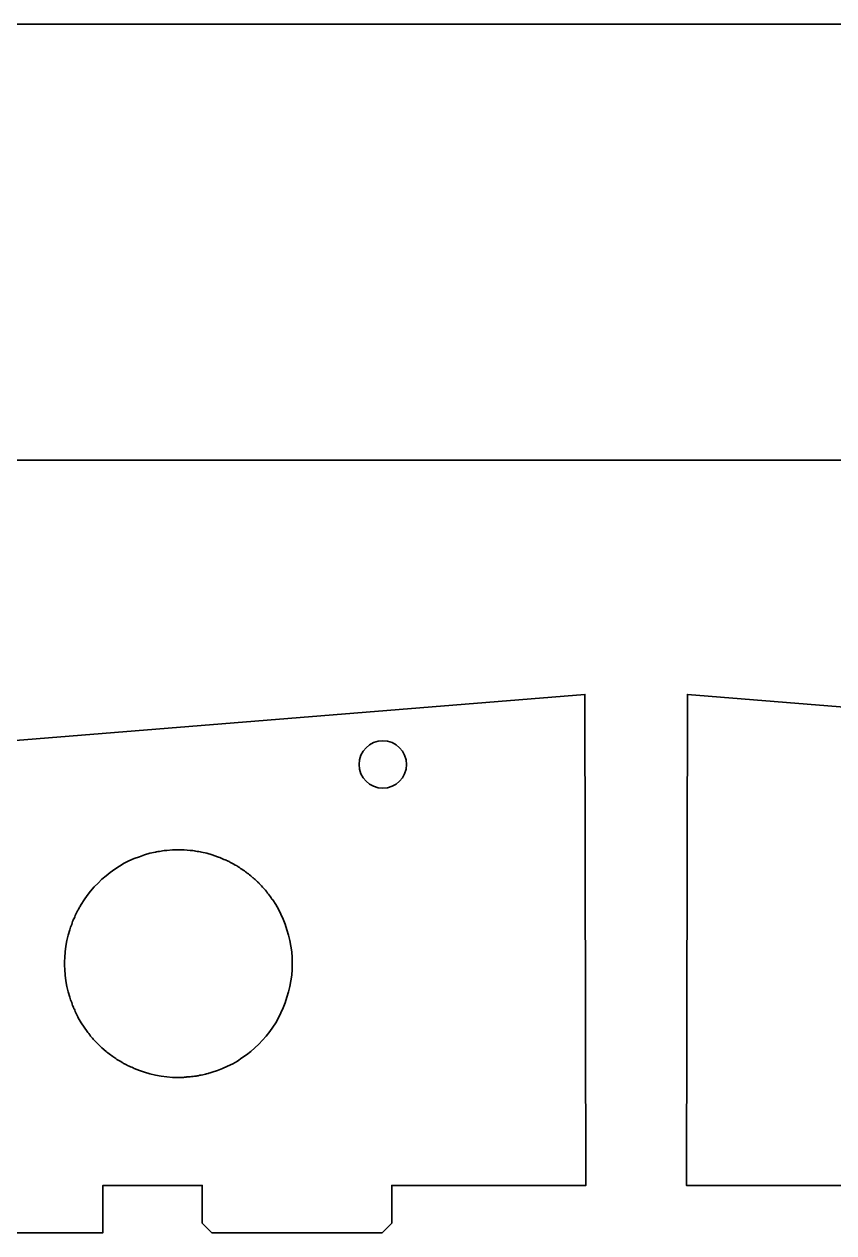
# Model space of a CAD drawing. Header units: millimetres. Extents: x 198 to 2216, y -826 to 151.
# Drawn here: x 325.4 to 410.9, y -237.2 to -109.7 of the extents above; entities that cross this region are included whole.
import ezdxf

# ---------------------------------------------------------------- set-up
doc = ezdxf.new("R2010")
doc.units = ezdxf.units.MM
doc.header["$MEASUREMENT"] = 0
doc.layers.add('Layer 1', color=7, linetype='Continuous')

msp = doc.modelspace()

# ---------------------------------------------------------------- linework, layer by layer
at = {"layer": 'Layer 1', "color": 250, "lineweight": 35}
for points, knots in [([(520.1228, -109.6756), (520.1228, -109.6756), (520.1228, -150.6686), (520.1228, -150.6686), (520.1228, -150.6686), (493.5952, -150.6686), (493.5952, -150.6686), (493.5952, -150.6686), (493.5952, -154.6699), (493.5952, -154.6699), (493.5952, -154.6699), (492.5932, -155.6719), (492.5932, -155.6719), (492.5932, -155.6719), (475.5969, -155.6719), (475.5969, -155.6719), (475.5969, -155.6719), (474.5999, -154.6748), (474.5999, -154.6748), (474.5999, -154.6748), (474.5999, -150.6747), (474.5999, -150.6747), (474.5999, -150.6747), (464.0957, -150.6747), (464.0957, -150.6747), (464.0957, -150.6747), (464.0957, -155.6754), (464.0957, -155.6754), (464.0957, -155.6754), (431.5175, -155.6761), (431.5175, -155.6761), (431.5175, -155.6761), (319.035, -155.6767), (319.035, -155.6767), (319.035, -155.6767), (319.035, -150.6776), (319.035, -150.6776), (319.035, -150.6776), (308.549, -150.6776), (308.549, -150.6776), (308.549, -150.6776), (308.549, -154.6794), (308.549, -154.6794), (308.549, -154.6794), (307.5485, -155.6798), (307.5485, -155.6798), (307.5485, -155.6798), (290.5489, -155.6798), (290.5489, -155.6798), (290.5489, -155.6798), (289.5609, -154.6918), (289.5609, -154.6918), (289.5609, -154.6918), (289.5609, -150.6941), (289.5609, -150.6941), (289.5609, -150.6941), (263.0653, -150.6941), (263.0653, -150.6941), (263.0653, -150.6941), (263.0271, -109.6756), (263.0271, -109.6756), (356.1322, -109.6756), (421.6729, -109.6772), (520.1228, -109.6756)], [0, 0, 0, 0, 0.04761905, 0.04761905, 0.04761905, 0.0952381, 0.0952381, 0.0952381, 0.14285714, 0.14285714, 0.14285714, 0.19047619, 0.19047619, 0.19047619, 0.23809524, 0.23809524, 0.23809524, 0.28571429, 0.28571429, 0.28571429, 0.33333333, 0.33333333, 0.33333333, 0.38095238, 0.38095238, 0.38095238, 0.42857143, 0.42857143, 0.42857143, 0.47619048, 0.47619048, 0.47619048, 0.52380952, 0.52380952, 0.52380952, 0.57142857, 0.57142857, 0.57142857, 0.61904762, 0.61904762, 0.61904762, 0.66666667, 0.66666667, 0.66666667, 0.71428571, 0.71428571, 0.71428571, 0.76190476, 0.76190476, 0.76190476, 0.80952381, 0.80952381, 0.80952381, 0.85714286, 0.85714286, 0.85714286, 0.9047619, 0.9047619, 0.9047619, 0.95238095, 0.95238095, 0.95238095, 1, 1, 1, 1]), ([(238.6617, -192.1633), (238.6617, -192.1633), (384.5781, -180.3766), (384.5781, -180.3766), (384.5781, -180.3766), (384.6807, -232.1651), (384.6807, -232.1651), (384.6807, -232.1651), (364.1931, -232.1651), (364.1931, -232.1651), (364.1931, -232.1651), (364.1931, -236.152), (364.1931, -236.152), (364.1931, -236.152), (363.1899, -237.1553), (363.1899, -237.1553), (363.1899, -237.1553), (345.1878, -237.1553), (345.1878, -237.1553), (345.1878, -237.1553), (344.1943, -236.1618), (344.1943, -236.1618), (344.1943, -236.1618), (344.1943, -232.1675), (344.1943, -232.1675), (344.1943, -232.1675), (333.7001, -232.1675), (333.7001, -232.1675), (333.7001, -232.1675), (333.7001, -237.1722), (333.7001, -237.1722), (333.7001, -237.1722), (289.6611, -237.1722), (289.6611, -237.1722), (289.6611, -237.1722), (289.6611, -232.1724), (289.6611, -232.1724), (289.6611, -232.1724), (279.1563, -232.1724), (279.1563, -232.1724), (279.1563, -232.1724), (279.1563, -236.173), (279.1563, -236.173), (279.1563, -236.173), (278.1599, -237.1695), (278.1599, -237.1695), (278.1599, -237.1695), (260.1567, -237.1695), (260.1567, -237.1695), (260.1567, -237.1695), (259.156, -236.1688), (259.156, -236.1688), (259.156, -236.1688), (259.156, -232.1717), (259.156, -232.1717), (259.156, -232.1717), (238.6617, -232.1717), (238.6617, -232.1717), (238.6617, -232.1717), (238.6617, -192.1633), (238.6617, -192.1633)], [0, 0, 0, 0, 0.05, 0.05, 0.05, 0.1, 0.1, 0.1, 0.15, 0.15, 0.15, 0.2, 0.2, 0.2, 0.25, 0.25, 0.25, 0.3, 0.3, 0.3, 0.35, 0.35, 0.35, 0.4, 0.4, 0.4, 0.45, 0.45, 0.45, 0.5, 0.5, 0.5, 0.55, 0.55, 0.55, 0.6, 0.6, 0.6, 0.65, 0.65, 0.65, 0.7, 0.7, 0.7, 0.75, 0.75, 0.75, 0.8, 0.8, 0.8, 0.85, 0.85, 0.85, 0.9, 0.9, 0.9, 0.95, 0.95, 0.95, 1, 1, 1, 1]), ([(541.314, -192.1633), (541.314, -192.1633), (395.3976, -180.3766), (395.3976, -180.3766), (395.3976, -180.3766), (395.295, -232.1651), (395.295, -232.1651), (395.295, -232.1651), (415.7826, -232.1651), (415.7826, -232.1651), (415.7826, -232.1651), (415.7826, -236.152), (415.7826, -236.152), (415.7826, -236.152), (416.7858, -237.1553), (416.7858, -237.1553), (416.7858, -237.1553), (434.7879, -237.1553), (434.7879, -237.1553), (434.7879, -237.1553), (435.7814, -236.1618), (435.7814, -236.1618), (435.7814, -236.1618), (435.7814, -232.1675), (435.7814, -232.1675), (435.7814, -232.1675), (446.2756, -232.1675), (446.2756, -232.1675), (446.2756, -232.1675), (446.2756, -237.1722), (446.2756, -237.1722), (446.2756, -237.1722), (490.3146, -237.1722), (490.3146, -237.1722), (490.3146, -237.1722), (490.3146, -232.1724), (490.3146, -232.1724), (490.3146, -232.1724), (500.8194, -232.1724), (500.8194, -232.1724), (500.8194, -232.1724), (500.8194, -236.173), (500.8194, -236.173), (500.8194, -236.173), (501.8158, -237.1695), (501.8158, -237.1695), (501.8158, -237.1695), (519.819, -237.1695), (519.819, -237.1695), (519.819, -237.1695), (520.8197, -236.1688), (520.8197, -236.1688), (520.8197, -236.1688), (520.8197, -232.1717), (520.8197, -232.1717), (520.8197, -232.1717), (541.314, -232.1717), (541.314, -232.1717), (541.314, -232.1717), (541.314, -192.1633), (541.314, -192.1633)], [0, 0, 0, 0, 0.05, 0.05, 0.05, 0.1, 0.1, 0.1, 0.15, 0.15, 0.15, 0.2, 0.2, 0.2, 0.25, 0.25, 0.25, 0.3, 0.3, 0.3, 0.35, 0.35, 0.35, 0.4, 0.4, 0.4, 0.45, 0.45, 0.45, 0.5, 0.5, 0.5, 0.55, 0.55, 0.55, 0.6, 0.6, 0.6, 0.65, 0.65, 0.65, 0.7, 0.7, 0.7, 0.75, 0.75, 0.75, 0.8, 0.8, 0.8, 0.85, 0.85, 0.85, 0.9, 0.9, 0.9, 0.95, 0.95, 0.95, 1, 1, 1, 1]), ([(363.2472, -185.2678), (364.6279, -185.2678), (365.7472, -186.3871), (365.7472, -187.7678), (365.7472, -189.1485), (364.6279, -190.2678), (363.2472, -190.2678), (361.8665, -190.2678), (360.7472, -189.1485), (360.7472, -187.7678), (360.7472, -186.3871), (361.8665, -185.2678), (363.2472, -185.2678)], [0, 0, 0, 0, 0.25, 0.25, 0.25, 0.5, 0.5, 0.5, 0.75, 0.75, 0.75, 1, 1, 1, 1]), ([(341.6785, -196.7744), (341.6785, -196.7744), (341.038, -196.7744), (341.038, -196.7744), (341.038, -196.7744), (340.4375, -196.8345), (340.4375, -196.8345), (340.4375, -196.8345), (340.3175, -196.8345), (340.3175, -196.8345), (340.3175, -196.8345), (340.1773, -196.8545), (340.1773, -196.8545), (340.1773, -196.8545), (339.9972, -196.8745), (339.9972, -196.8745), (339.9972, -196.8745), (339.8371, -196.9145), (339.8371, -196.9145), (339.8371, -196.9145), (339.6769, -196.9345), (339.6769, -196.9345), (339.6769, -196.9345), (339.5168, -196.9546), (339.5168, -196.9546), (339.5168, -196.9546), (339.3766, -196.9746), (339.3766, -196.9746), (339.3766, -196.9746), (339.2565, -197.0146), (339.2565, -197.0146), (339.2565, -197.0146), (338.656, -197.1347), (338.656, -197.1347), (338.656, -197.1347), (338.0956, -197.2948), (338.0956, -197.2948), (338.0956, -197.2948), (337.5551, -197.495), (337.5551, -197.495), (337.5551, -197.495), (336.9946, -197.6952), (336.9946, -197.6952), (336.9946, -197.6952), (336.4542, -197.9354), (336.4542, -197.9354), (336.4542, -197.9354), (335.9538, -198.1956), (335.9538, -198.1956), (335.9538, -198.1956), (335.4533, -198.4958), (335.4533, -198.4958), (335.4533, -198.4958), (334.9529, -198.8161), (334.9529, -198.8161), (334.9529, -198.8161), (334.4725, -199.1564), (334.4725, -199.1564), (334.4725, -199.1564), (334.0322, -199.4967), (334.0322, -199.4967), (334.0322, -199.4967), (333.5918, -199.877), (333.5918, -199.877), (333.5918, -199.877), (333.1915, -200.2773), (333.1915, -200.2773), (333.1915, -200.2773), (332.7711, -200.6777), (332.7711, -200.6777), (332.7711, -200.6777), (332.3908, -201.138), (332.3908, -201.138), (332.3908, -201.138), (332.0506, -201.5784), (332.0506, -201.5784), (332.0506, -201.5784), (331.7102, -202.0588), (331.7102, -202.0588), (331.7102, -202.0588), (331.41, -202.5392), (331.41, -202.5392), (331.41, -202.5392), (331.3499, -202.6393), (331.3499, -202.6393), (331.3499, -202.6393), (331.2899, -202.7394), (331.2899, -202.7394), (331.2899, -202.7394), (331.2298, -202.8194), (331.2298, -202.8194), (331.2298, -202.8194), (331.1898, -202.9195), (331.1898, -202.9195), (331.1898, -202.9195), (331.1297, -203.0196), (331.1297, -203.0196), (331.1297, -203.0196), (331.0897, -203.0997), (331.0897, -203.0997), (331.0897, -203.0997), (331.0697, -203.1197), (331.0697, -203.1197), (331.0697, -203.1197), (331.0697, -203.1397), (331.0697, -203.1397), (331.0697, -203.1397), (331.0497, -203.1597), (331.0497, -203.1597), (331.0497, -203.1597), (331.0497, -203.1797), (331.0497, -203.1797), (331.0497, -203.1797), (331.0297, -203.1797), (331.0297, -203.1797), (331.0297, -203.1797), (331.0297, -203.1998), (331.0297, -203.1998), (331.0297, -203.1998), (331.0096, -203.2198), (331.0096, -203.2198), (331.0096, -203.2198), (331.0096, -203.2398), (331.0096, -203.2398), (331.0096, -203.2398), (330.9896, -203.2798), (330.9896, -203.2798), (330.9896, -203.2798), (330.9296, -203.4199), (330.9296, -203.4199), (330.9296, -203.4199), (330.8495, -203.5601), (330.8495, -203.5601), (330.8495, -203.5601), (330.7895, -203.7002), (330.7895, -203.7002), (330.7895, -203.7002), (330.7294, -203.8403), (330.7294, -203.8403), (330.7294, -203.8403), (330.6894, -203.9404), (330.6894, -203.9404), (330.6894, -203.9404), (330.6294, -204.0405), (330.6294, -204.0405), (330.6294, -204.0405), (330.6093, -204.0805), (330.6093, -204.0805), (330.6093, -204.0805), (330.5693, -204.1806), (330.5693, -204.1806), (330.5693, -204.1806), (330.5693, -204.2006), (330.5693, -204.2006), (330.5693, -204.2006), (330.5092, -204.3407), (330.5092, -204.3407), (330.5092, -204.3407), (330.4693, -204.4808), (330.4693, -204.4808), (330.4693, -204.4808), (330.4091, -204.641), (330.4091, -204.641), (330.4091, -204.641), (330.3491, -204.8011), (330.3491, -204.8011), (330.3491, -204.8011), (330.289, -204.9412), (330.289, -204.9412), (330.289, -204.9412), (330.249, -205.0813), (330.249, -205.0813), (330.249, -205.0813), (330.209, -205.2014), (330.209, -205.2014), (330.209, -205.2014), (330.0488, -205.7619), (330.0488, -205.7619), (330.0488, -205.7619), (329.9087, -206.3424), (329.9087, -206.3424), (329.9087, -206.3424), (329.8086, -206.9429), (329.8086, -206.9429), (329.8086, -206.9429), (329.7286, -207.5434), (329.7286, -207.5434), (329.7286, -207.5434), (329.6885, -208.1439), (329.6885, -208.1439), (329.6885, -208.1439), (329.6885, -208.284), (329.6885, -208.284), (329.6885, -208.284), (329.6686, -208.4241), (329.6686, -208.4241), (329.6686, -208.4241), (329.6686, -208.6043), (329.6686, -208.6043), (329.6686, -208.6043), (329.6686, -208.7644), (329.6686, -208.7644), (329.6686, -208.7644), (329.6686, -208.9445), (329.6686, -208.9445), (329.6686, -208.9445), (329.6686, -209.1047), (329.6686, -209.1047), (329.6686, -209.1047), (329.6885, -209.2448), (329.6885, -209.2448), (329.6885, -209.2448), (329.6885, -209.3849), (329.6885, -209.3849), (329.6885, -209.3849), (329.7286, -209.9854), (329.7286, -209.9854), (329.7286, -209.9854), (329.8086, -210.5859), (329.8086, -210.5859), (329.8086, -210.5859), (329.9087, -211.1864), (329.9087, -211.1864), (329.9087, -211.1864), (330.0488, -211.7669), (330.0488, -211.7669), (330.0488, -211.7669), (330.209, -212.3274), (330.209, -212.3274), (330.209, -212.3274), (330.249, -212.4475), (330.249, -212.4475), (330.249, -212.4475), (330.289, -212.5876), (330.289, -212.5876), (330.289, -212.5876), (330.3491, -212.7477), (330.3491, -212.7477), (330.3491, -212.7477), (330.4091, -212.8878), (330.4091, -212.8878), (330.4091, -212.8878), (330.4693, -213.048), (330.4693, -213.048), (330.4693, -213.048), (330.5092, -213.1881), (330.5092, -213.1881), (330.5092, -213.1881), (330.5493, -213.2882), (330.5493, -213.2882), (330.5493, -213.2882), (330.5893, -213.3882), (330.5893, -213.3882), (330.5893, -213.3882), (330.6093, -213.4083), (330.6093, -213.4083), (330.6093, -213.4083), (330.6093, -213.4483), (330.6093, -213.4483), (330.6093, -213.4483), (330.6294, -213.4683), (330.6294, -213.4683), (330.6294, -213.4683), (330.6294, -213.4883), (330.6294, -213.4883), (330.6294, -213.4883), (330.6493, -213.5284), (330.6493, -213.5284), (330.6493, -213.5284), (330.6694, -213.5484), (330.6694, -213.5484), (330.6694, -213.5484), (330.6694, -213.5684), (330.6694, -213.5684), (330.6694, -213.5684), (330.6894, -213.5884), (330.6894, -213.5884), (330.6894, -213.5884), (330.7294, -213.6885), (330.7294, -213.6885), (330.7294, -213.6885), (330.7895, -213.8286), (330.7895, -213.8286), (330.7895, -213.8286), (330.8495, -213.9687), (330.8495, -213.9687), (330.8495, -213.9687), (330.9296, -214.1088), (330.9296, -214.1088), (330.9296, -214.1088), (330.9896, -214.249), (330.9896, -214.249), (330.9896, -214.249), (331.0697, -214.3891), (331.0697, -214.3891), (331.0697, -214.3891), (331.1097, -214.4892), (331.1097, -214.4892), (331.1097, -214.4892), (331.41, -215.0096), (331.41, -215.0096), (331.41, -215.0096), (331.7102, -215.49), (331.7102, -215.49), (331.7102, -215.49), (332.0506, -215.9504), (332.0506, -215.9504), (332.0506, -215.9504), (332.1306, -216.0505), (332.1306, -216.0505), (332.1306, -216.0505), (332.2107, -216.1505), (332.2107, -216.1505), (332.2107, -216.1505), (332.3107, -216.2706), (332.3107, -216.2706), (332.3107, -216.2706), (332.4108, -216.4108), (332.4108, -216.4108), (332.4108, -216.4108), (332.5109, -216.5309), (332.5109, -216.5309), (332.5109, -216.5309), (332.611, -216.651), (332.611, -216.651), (332.611, -216.651), (332.6911, -216.751), (332.6911, -216.751), (332.6911, -216.751), (332.7711, -216.8511), (332.7711, -216.8511), (332.7711, -216.8511), (333.1915, -217.2715), (333.1915, -217.2715), (333.1915, -217.2715), (333.5918, -217.6518), (333.5918, -217.6518), (333.5918, -217.6518), (334.0322, -218.0321), (334.0322, -218.0321), (334.0322, -218.0321), (334.1322, -218.1122), (334.1322, -218.1122), (334.1322, -218.1122), (334.2323, -218.1922), (334.2323, -218.1922), (334.2323, -218.1922), (334.3524, -218.2923), (334.3524, -218.2923), (334.3524, -218.2923), (334.4925, -218.3924), (334.4925, -218.3924), (334.4925, -218.3924), (334.6126, -218.4725), (334.6126, -218.4725), (334.6126, -218.4725), (334.7528, -218.5726), (334.7528, -218.5726), (334.7528, -218.5726), (334.8528, -218.6526), (334.8528, -218.6526), (334.8528, -218.6526), (334.9529, -218.7127), (334.9529, -218.7127), (334.9529, -218.7127), (335.0731, -218.7927), (335.0731, -218.7927), (335.0731, -218.7927), (335.1731, -218.8728), (335.1731, -218.8728), (335.1731, -218.8728), (335.3132, -218.9529), (335.3132, -218.9529), (335.3132, -218.9529), (335.4533, -219.0329), (335.4533, -219.0329), (335.4533, -219.0329), (335.5935, -219.113), (335.5935, -219.113), (335.5935, -219.113), (335.7336, -219.1931), (335.7336, -219.1931), (335.7336, -219.1931), (335.8136, -219.2531), (335.8136, -219.2531), (335.8136, -219.2531), (335.8937, -219.2932), (335.8937, -219.2932), (335.8937, -219.2932), (335.9938, -219.3532), (335.9938, -219.3532), (335.9938, -219.3532), (336.0538, -219.3932), (336.0538, -219.3932), (336.0538, -219.3932), (336.194, -219.4533), (336.194, -219.4533), (336.194, -219.4533), (336.3141, -219.5133), (336.3141, -219.5133), (336.3141, -219.5133), (336.4742, -219.5934), (336.4742, -219.5934), (336.4742, -219.5934), (336.6143, -219.6535), (336.6143, -219.6535), (336.6143, -219.6535), (336.7544, -219.7135), (336.7544, -219.7135), (336.7544, -219.7135), (336.8945, -219.7736), (336.8945, -219.7736), (336.8945, -219.7736), (336.9946, -219.8336), (336.9946, -219.8336), (336.9946, -219.8336), (337.5551, -220.0538), (337.5551, -220.0538), (337.5551, -220.0538), (338.0956, -220.2339), (338.0956, -220.2339), (338.0956, -220.2339), (338.656, -220.3941), (338.656, -220.3941), (338.656, -220.3941), (339.2565, -220.5342), (339.2565, -220.5342), (339.2565, -220.5342), (339.8371, -220.6343), (339.8371, -220.6343), (339.8371, -220.6343), (340.4375, -220.7143), (340.4375, -220.7143), (340.4375, -220.7143), (341.038, -220.7744), (341.038, -220.7744), (341.038, -220.7744), (341.1781, -220.7744), (341.1781, -220.7744), (341.1781, -220.7744), (341.3382, -220.7744), (341.3382, -220.7744), (341.3382, -220.7744), (341.4984, -220.7744), (341.4984, -220.7744), (341.4984, -220.7744), (341.6585, -220.7744), (341.6585, -220.7744), (341.6585, -220.7744), (341.8387, -220.7744), (341.8387, -220.7744), (341.8387, -220.7744), (341.9988, -220.7744), (341.9988, -220.7744), (341.9988, -220.7744), (342.0989, -220.7744), (342.0989, -220.7744), (342.0989, -220.7744), (342.2191, -220.7744), (342.2191, -220.7744), (342.2191, -220.7744), (342.3191, -220.7544), (342.3191, -220.7544), (342.3191, -220.7544), (342.3792, -220.7544), (342.3792, -220.7544), (342.3792, -220.7544), (342.4992, -220.7544), (342.4992, -220.7544), (342.4992, -220.7544), (342.5593, -220.7344), (342.5593, -220.7344), (342.5593, -220.7344), (342.7194, -220.7344), (342.7194, -220.7344), (342.7194, -220.7344), (342.8995, -220.7143), (342.8995, -220.7143), (342.8995, -220.7143), (343.0597, -220.6943), (343.0597, -220.6943), (343.0597, -220.6943), (343.2198, -220.6743), (343.2198, -220.6743), (343.2198, -220.6743), (343.3799, -220.6543), (343.3799, -220.6543), (343.3799, -220.6543), (343.5001, -220.6343), (343.5001, -220.6343), (343.5001, -220.6343), (343.6001, -220.6343), (343.6001, -220.6343), (343.6001, -220.6343), (343.6201, -220.6143), (343.6201, -220.6143), (343.6201, -220.6143), (343.7603, -220.5942), (343.7603, -220.5942), (343.7603, -220.5942), (343.9204, -220.5542), (343.9204, -220.5542), (343.9204, -220.5542), (344.0805, -220.5342), (344.0805, -220.5342), (344.0805, -220.5342), (344.2407, -220.4942), (344.2407, -220.4942), (344.2407, -220.4942), (344.4008, -220.4541), (344.4008, -220.4541), (344.4008, -220.4541), (344.5209, -220.4341), (344.5209, -220.4341), (344.5209, -220.4341), (344.641, -220.3941), (344.641, -220.3941), (344.641, -220.3941), (344.8011, -220.354), (344.8011, -220.354), (344.8011, -220.354), (344.9012, -220.334), (344.9012, -220.334), (344.9012, -220.334), (345.0213, -220.294), (345.0213, -220.294), (345.0213, -220.294), (345.1214, -220.274), (345.1214, -220.274), (345.1214, -220.274), (345.2416, -220.2339), (345.2416, -220.2339), (345.2416, -220.2339), (345.802, -220.0538), (345.802, -220.0538), (345.802, -220.0538), (346.3424, -219.8336), (346.3424, -219.8336), (346.3424, -219.8336), (346.8628, -219.5934), (346.8628, -219.5934), (346.8628, -219.5934), (347.4033, -219.3332), (347.4033, -219.3332), (347.4033, -219.3332), (347.9037, -219.053), (347.9037, -219.053), (347.9037, -219.053), (348.3841, -218.7127), (348.3841, -218.7127), (348.3841, -218.7127), (348.8445, -218.3924), (348.8445, -218.3924), (348.8445, -218.3924), (349.3249, -218.0321), (349.3249, -218.0321), (349.3249, -218.0321), (349.7453, -217.6518), (349.7453, -217.6518), (349.7453, -217.6518), (350.1657, -217.2715), (350.1657, -217.2715), (350.1657, -217.2715), (350.5659, -216.8511), (350.5659, -216.8511), (350.5659, -216.8511), (350.9262, -216.4108), (350.9262, -216.4108), (350.9262, -216.4108), (351.3066, -215.9504), (351.3066, -215.9504), (351.3066, -215.9504), (351.6268, -215.49), (351.6268, -215.49), (351.6268, -215.49), (351.9471, -215.0096), (351.9471, -215.0096), (351.9471, -215.0096), (352.2274, -214.4892), (352.2274, -214.4892), (352.2274, -214.4892), (352.4875, -213.9687), (352.4875, -213.9687), (352.4875, -213.9687), (352.7277, -213.4483), (352.7277, -213.4483), (352.7277, -213.4483), (352.9479, -212.9078), (352.9479, -212.9078), (352.9479, -212.9078), (353.1281, -212.3274), (353.1281, -212.3274), (353.1281, -212.3274), (353.3082, -211.7669), (353.3082, -211.7669), (353.3082, -211.7669), (353.4483, -211.1864), (353.4483, -211.1864), (353.4483, -211.1864), (353.5484, -210.5859), (353.5484, -210.5859), (353.5484, -210.5859), (353.6285, -209.9854), (353.6285, -209.9854), (353.6285, -209.9854), (353.6686, -209.3849), (353.6686, -209.3849), (353.6686, -209.3849), (353.6686, -209.2448), (353.6686, -209.2448), (353.6686, -209.2448), (353.6686, -209.1047), (353.6686, -209.1047), (353.6686, -209.1047), (353.6686, -208.9445), (353.6686, -208.9445), (353.6686, -208.9445), (353.6686, -208.7644), (353.6686, -208.7644), (353.6686, -208.7644), (353.6686, -208.6043), (353.6686, -208.6043), (353.6686, -208.6043), (353.6686, -208.4241), (353.6686, -208.4241), (353.6686, -208.4241), (353.6686, -208.284), (353.6686, -208.284), (353.6686, -208.284), (353.6686, -208.1439), (353.6686, -208.1439), (353.6686, -208.1439), (353.6285, -207.5434), (353.6285, -207.5434), (353.6285, -207.5434), (353.5484, -206.9429), (353.5484, -206.9429), (353.5484, -206.9429), (353.4483, -206.3424), (353.4483, -206.3424), (353.4483, -206.3424), (353.3082, -205.7619), (353.3082, -205.7619), (353.3082, -205.7619), (353.1281, -205.2014), (353.1281, -205.2014), (353.1281, -205.2014), (352.9479, -204.6209), (352.9479, -204.6209), (352.9479, -204.6209), (352.7277, -204.0805), (352.7277, -204.0805), (352.7277, -204.0805), (352.4875, -203.5601), (352.4875, -203.5601), (352.4875, -203.5601), (352.2274, -203.0396), (352.2274, -203.0396), (352.2274, -203.0396), (351.9471, -202.5392), (351.9471, -202.5392), (351.9471, -202.5392), (351.6268, -202.0588), (351.6268, -202.0588), (351.6268, -202.0588), (351.5468, -201.9587), (351.5468, -201.9587), (351.5468, -201.9587), (351.4667, -201.8386), (351.4667, -201.8386), (351.4667, -201.8386), (351.3866, -201.7185), (351.3866, -201.7185), (351.3866, -201.7185), (351.2865, -201.5984), (351.2865, -201.5984), (351.2865, -201.5984), (351.1865, -201.4583), (351.1865, -201.4583), (351.1865, -201.4583), (351.0864, -201.3382), (351.0864, -201.3382), (351.0864, -201.3382), (351.0063, -201.2181), (351.0063, -201.2181), (351.0063, -201.2181), (350.9262, -201.138), (350.9262, -201.138), (350.9262, -201.138), (350.8662, -201.038), (350.8662, -201.038), (350.8662, -201.038), (350.7661, -200.9379), (350.7661, -200.9379), (350.7661, -200.9379), (350.666, -200.8178), (350.666, -200.8178), (350.666, -200.8178), (350.5659, -200.6977), (350.5659, -200.6977), (350.5659, -200.6977), (350.4458, -200.5776), (350.4458, -200.5776), (350.4458, -200.5776), (350.3458, -200.4775), (350.3458, -200.4775), (350.3458, -200.4775), (350.2857, -200.3974), (350.2857, -200.3974), (350.2857, -200.3974), (350.2056, -200.3174), (350.2056, -200.3174), (350.2056, -200.3174), (350.2056, -200.3174), (350.2056, -200.3174), (350.2056, -200.3174), (350.1856, -200.2973), (350.1856, -200.2973), (350.1856, -200.2973), (350.1657, -200.2973), (350.1657, -200.2973), (350.1657, -200.2973), (350.1456, -200.2773), (350.1456, -200.2773), (350.1456, -200.2773), (350.1256, -200.2573), (350.1256, -200.2573), (350.1256, -200.2573), (350.1256, -200.2373), (350.1256, -200.2373), (350.1256, -200.2373), (350.1056, -200.2173), (350.1056, -200.2173), (350.1056, -200.2173), (350.0855, -200.1973), (350.0855, -200.1973), (350.0855, -200.1973), (350.0055, -200.1372), (350.0055, -200.1372), (350.0055, -200.1372), (349.9254, -200.0571), (349.9254, -200.0571), (349.9254, -200.0571), (349.8454, -199.9771), (349.8454, -199.9771), (349.8454, -199.9771), (349.7653, -199.897), (349.7653, -199.897), (349.7653, -199.897), (349.6853, -199.837), (349.6853, -199.837), (349.6853, -199.837), (349.6452, -199.7969), (349.6452, -199.7969), (349.6452, -199.7969), (349.5651, -199.7169), (349.5651, -199.7169), (349.5651, -199.7169), (349.5451, -199.7169), (349.5451, -199.7169), (349.5451, -199.7169), (349.425, -199.6168), (349.425, -199.6168), (349.425, -199.6168), (349.3049, -199.5167), (349.3049, -199.5167), (349.3049, -199.5167), (349.1848, -199.3966), (349.1848, -199.3966), (349.1848, -199.3966), (349.0647, -199.3165), (349.0647, -199.3165), (349.0647, -199.3165), (348.9446, -199.2164), (348.9446, -199.2164), (348.9446, -199.2164), (348.8445, -199.1564), (348.8445, -199.1564), (348.8445, -199.1564), (348.7444, -199.0763), (348.7444, -199.0763), (348.7444, -199.0763), (348.6443, -198.9963), (348.6443, -198.9963), (348.6443, -198.9963), (348.5042, -198.9162), (348.5042, -198.9162), (348.5042, -198.9162), (348.3841, -198.8161), (348.3841, -198.8161), (348.3841, -198.8161), (348.244, -198.736), (348.244, -198.736), (348.244, -198.736), (348.1239, -198.636), (348.1239, -198.636), (348.1239, -198.636), (348.0438, -198.5959), (348.0438, -198.5959), (348.0438, -198.5959), (347.9438, -198.5359), (347.9438, -198.5359), (347.9438, -198.5359), (347.8437, -198.4758), (347.8437, -198.4758), (347.8437, -198.4758), (347.8036, -198.4358), (347.8036, -198.4358), (347.8036, -198.4358), (347.6635, -198.3757), (347.6635, -198.3757), (347.6635, -198.3757), (347.5234, -198.2957), (347.5234, -198.2957), (347.5234, -198.2957), (347.3833, -198.2156), (347.3833, -198.2156), (347.3833, -198.2156), (347.2432, -198.1355), (347.2432, -198.1355), (347.2432, -198.1355), (347.103, -198.0555), (347.103, -198.0555), (347.103, -198.0555), (347.023, -198.0154), (347.023, -198.0154), (347.023, -198.0154), (346.9229, -197.9754), (346.9229, -197.9754), (346.9229, -197.9754), (346.9029, -197.9554), (346.9029, -197.9554), (346.9029, -197.9554), (346.8829, -197.9354), (346.8829, -197.9354), (346.8829, -197.9354), (346.8428, -197.9354), (346.8428, -197.9354), (346.8428, -197.9354), (346.8229, -197.9154), (346.8229, -197.9154), (346.8229, -197.9154), (346.7828, -197.8953), (346.7828, -197.8953), (346.7828, -197.8953), (346.7628, -197.8953), (346.7628, -197.8953), (346.7628, -197.8953), (346.7427, -197.8753), (346.7427, -197.8753), (346.7427, -197.8753), (346.7027, -197.8753), (346.7027, -197.8753), (346.7027, -197.8753), (346.6226, -197.8353), (346.6226, -197.8353), (346.6226, -197.8353), (346.4825, -197.7752), (346.4825, -197.7752), (346.4825, -197.7752), (346.3424, -197.7152), (346.3424, -197.7152), (346.3424, -197.7152), (346.1823, -197.6551), (346.1823, -197.6551), (346.1823, -197.6551), (346.0422, -197.5951), (346.0422, -197.5951), (346.0422, -197.5951), (345.902, -197.535), (345.902, -197.535), (345.902, -197.535), (345.802, -197.495), (345.802, -197.495), (345.802, -197.495), (345.2416, -197.2948), (345.2416, -197.2948), (345.2416, -197.2948), (344.661, -197.1347), (344.661, -197.1347), (344.661, -197.1347), (344.1005, -197.0146), (344.1005, -197.0146), (344.1005, -197.0146), (343.9804, -196.9746), (343.9804, -196.9746), (343.9804, -196.9746), (343.8203, -196.9546), (343.8203, -196.9546), (343.8203, -196.9546), (343.6602, -196.9345), (343.6602, -196.9345), (343.6602, -196.9345), (343.5001, -196.9145), (343.5001, -196.9145), (343.5001, -196.9145), (343.34, -196.8745), (343.34, -196.8745), (343.34, -196.8745), (343.1799, -196.8545), (343.1799, -196.8545), (343.1799, -196.8545), (343.0397, -196.8345), (343.0397, -196.8345), (343.0397, -196.8345), (342.8995, -196.8345), (342.8995, -196.8345), (342.8995, -196.8345), (342.279, -196.7744), (342.279, -196.7744), (342.279, -196.7744), (341.6785, -196.7744), (341.6785, -196.7744)], [0, 0, 0, 0, 0.00328947, 0.00328947, 0.00328947, 0.00657895, 0.00657895, 0.00657895, 0.00986842, 0.00986842, 0.00986842, 0.01315789, 0.01315789, 0.01315789, 0.01644737, 0.01644737, 0.01644737, 0.01973684, 0.01973684, 0.01973684, 0.02302632, 0.02302632, 0.02302632, 0.02631579, 0.02631579, 0.02631579, 0.02960526, 0.02960526, 0.02960526, 0.03289474, 0.03289474, 0.03289474, 0.03618421, 0.03618421, 0.03618421, 0.03947368, 0.03947368, 0.03947368, 0.04276316, 0.04276316, 0.04276316, 0.04605263, 0.04605263, 0.04605263, 0.04934211, 0.04934211, 0.04934211, 0.05263158, 0.05263158, 0.05263158, 0.05592105, 0.05592105, 0.05592105, 0.05921053, 0.05921053, 0.05921053, 0.0625, 0.0625, 0.0625, 0.06578947, 0.06578947, 0.06578947, 0.06907895, 0.06907895, 0.06907895, 0.07236842, 0.07236842, 0.07236842, 0.07565789, 0.07565789, 0.07565789, 0.07894737, 0.07894737, 0.07894737, 0.08223684, 0.08223684, 0.08223684, 0.08552632, 0.08552632, 0.08552632, 0.08881579, 0.08881579, 0.08881579, 0.09210526, 0.09210526, 0.09210526, 0.09539474, 0.09539474, 0.09539474, 0.09868421, 0.09868421, 0.09868421, 0.10197368, 0.10197368, 0.10197368, 0.10526316, 0.10526316, 0.10526316, 0.10855263, 0.10855263, 0.10855263, 0.11184211, 0.11184211, 0.11184211, 0.11513158, 0.11513158, 0.11513158, 0.11842105, 0.11842105, 0.11842105, 0.12171053, 0.12171053, 0.12171053, 0.125, 0.125, 0.125, 0.12828947, 0.12828947, 0.12828947, 0.13157895, 0.13157895, 0.13157895, 0.13486842, 0.13486842, 0.13486842, 0.13815789, 0.13815789, 0.13815789, 0.14144737, 0.14144737, 0.14144737, 0.14473684, 0.14473684, 0.14473684, 0.14802632, 0.14802632, 0.14802632, 0.15131579, 0.15131579, 0.15131579, 0.15460526, 0.15460526, 0.15460526, 0.15789474, 0.15789474, 0.15789474, 0.16118421, 0.16118421, 0.16118421, 0.16447368, 0.16447368, 0.16447368, 0.16776316, 0.16776316, 0.16776316, 0.17105263, 0.17105263, 0.17105263, 0.17434211, 0.17434211, 0.17434211, 0.17763158, 0.17763158, 0.17763158, 0.18092105, 0.18092105, 0.18092105, 0.18421053, 0.18421053, 0.18421053, 0.1875, 0.1875, 0.1875, 0.19078947, 0.19078947, 0.19078947, 0.19407895, 0.19407895, 0.19407895, 0.19736842, 0.19736842, 0.19736842, 0.20065789, 0.20065789, 0.20065789, 0.20394737, 0.20394737, 0.20394737, 0.20723684, 0.20723684, 0.20723684, 0.21052632, 0.21052632, 0.21052632, 0.21381579, 0.21381579, 0.21381579, 0.21710526, 0.21710526, 0.21710526, 0.22039474, 0.22039474, 0.22039474, 0.22368421, 0.22368421, 0.22368421, 0.22697368, 0.22697368, 0.22697368, 0.23026316, 0.23026316, 0.23026316, 0.23355263, 0.23355263, 0.23355263, 0.23684211, 0.23684211, 0.23684211, 0.24013158, 0.24013158, 0.24013158, 0.24342105, 0.24342105, 0.24342105, 0.24671053, 0.24671053, 0.24671053, 0.25, 0.25, 0.25, 0.25328947, 0.25328947, 0.25328947, 0.25657895, 0.25657895, 0.25657895, 0.25986842, 0.25986842, 0.25986842, 0.26315789, 0.26315789, 0.26315789, 0.26644737, 0.26644737, 0.26644737, 0.26973684, 0.26973684, 0.26973684, 0.27302632, 0.27302632, 0.27302632, 0.27631579, 0.27631579, 0.27631579, 0.27960526, 0.27960526, 0.27960526, 0.28289474, 0.28289474, 0.28289474, 0.28618421, 0.28618421, 0.28618421, 0.28947368, 0.28947368, 0.28947368, 0.29276316, 0.29276316, 0.29276316, 0.29605263, 0.29605263, 0.29605263, 0.29934211, 0.29934211, 0.29934211, 0.30263158, 0.30263158, 0.30263158, 0.30592105, 0.30592105, 0.30592105, 0.30921053, 0.30921053, 0.30921053, 0.3125, 0.3125, 0.3125, 0.31578947, 0.31578947, 0.31578947, 0.31907895, 0.31907895, 0.31907895, 0.32236842, 0.32236842, 0.32236842, 0.32565789, 0.32565789, 0.32565789, 0.32894737, 0.32894737, 0.32894737, 0.33223684, 0.33223684, 0.33223684, 0.33552632, 0.33552632, 0.33552632, 0.33881579, 0.33881579, 0.33881579, 0.34210526, 0.34210526, 0.34210526, 0.34539474, 0.34539474, 0.34539474, 0.34868421, 0.34868421, 0.34868421, 0.35197368, 0.35197368, 0.35197368, 0.35526316, 0.35526316, 0.35526316, 0.35855263, 0.35855263, 0.35855263, 0.36184211, 0.36184211, 0.36184211, 0.36513158, 0.36513158, 0.36513158, 0.36842105, 0.36842105, 0.36842105, 0.37171053, 0.37171053, 0.37171053, 0.375, 0.375, 0.375, 0.37828947, 0.37828947, 0.37828947, 0.38157895, 0.38157895, 0.38157895, 0.38486842, 0.38486842, 0.38486842, 0.38815789, 0.38815789, 0.38815789, 0.39144737, 0.39144737, 0.39144737, 0.39473684, 0.39473684, 0.39473684, 0.39802632, 0.39802632, 0.39802632, 0.40131579, 0.40131579, 0.40131579, 0.40460526, 0.40460526, 0.40460526, 0.40789474, 0.40789474, 0.40789474, 0.41118421, 0.41118421, 0.41118421, 0.41447368, 0.41447368, 0.41447368, 0.41776316, 0.41776316, 0.41776316, 0.42105263, 0.42105263, 0.42105263, 0.42434211, 0.42434211, 0.42434211, 0.42763158, 0.42763158, 0.42763158, 0.43092105, 0.43092105, 0.43092105, 0.43421053, 0.43421053, 0.43421053, 0.4375, 0.4375, 0.4375, 0.44078947, 0.44078947, 0.44078947, 0.44407895, 0.44407895, 0.44407895, 0.44736842, 0.44736842, 0.44736842, 0.45065789, 0.45065789, 0.45065789, 0.45394737, 0.45394737, 0.45394737, 0.45723684, 0.45723684, 0.45723684, 0.46052632, 0.46052632, 0.46052632, 0.46381579, 0.46381579, 0.46381579, 0.46710526, 0.46710526, 0.46710526, 0.47039474, 0.47039474, 0.47039474, 0.47368421, 0.47368421, 0.47368421, 0.47697368, 0.47697368, 0.47697368, 0.48026316, 0.48026316, 0.48026316, 0.48355263, 0.48355263, 0.48355263, 0.48684211, 0.48684211, 0.48684211, 0.49013158, 0.49013158, 0.49013158, 0.49342105, 0.49342105, 0.49342105, 0.49671053, 0.49671053, 0.49671053, 0.5, 0.5, 0.5, 0.50328947, 0.50328947, 0.50328947, 0.50657895, 0.50657895, 0.50657895, 0.50986842, 0.50986842, 0.50986842, 0.51315789, 0.51315789, 0.51315789, 0.51644737, 0.51644737, 0.51644737, 0.51973684, 0.51973684, 0.51973684, 0.52302632, 0.52302632, 0.52302632, 0.52631579, 0.52631579, 0.52631579, 0.52960526, 0.52960526, 0.52960526, 0.53289474, 0.53289474, 0.53289474, 0.53618421, 0.53618421, 0.53618421, 0.53947368, 0.53947368, 0.53947368, 0.54276316, 0.54276316, 0.54276316, 0.54605263, 0.54605263, 0.54605263, 0.54934211, 0.54934211, 0.54934211, 0.55263158, 0.55263158, 0.55263158, 0.55592105, 0.55592105, 0.55592105, 0.55921053, 0.55921053, 0.55921053, 0.5625, 0.5625, 0.5625, 0.56578947, 0.56578947, 0.56578947, 0.56907895, 0.56907895, 0.56907895, 0.57236842, 0.57236842, 0.57236842, 0.57565789, 0.57565789, 0.57565789, 0.57894737, 0.57894737, 0.57894737, 0.58223684, 0.58223684, 0.58223684, 0.58552632, 0.58552632, 0.58552632, 0.58881579, 0.58881579, 0.58881579, 0.59210526, 0.59210526, 0.59210526, 0.59539474, 0.59539474, 0.59539474, 0.59868421, 0.59868421, 0.59868421, 0.60197368, 0.60197368, 0.60197368, 0.60526316, 0.60526316, 0.60526316, 0.60855263, 0.60855263, 0.60855263, 0.61184211, 0.61184211, 0.61184211, 0.61513158, 0.61513158, 0.61513158, 0.61842105, 0.61842105, 0.61842105, 0.62171053, 0.62171053, 0.62171053, 0.625, 0.625, 0.625, 0.62828947, 0.62828947, 0.62828947, 0.63157895, 0.63157895, 0.63157895, 0.63486842, 0.63486842, 0.63486842, 0.63815789, 0.63815789, 0.63815789, 0.64144737, 0.64144737, 0.64144737, 0.64473684, 0.64473684, 0.64473684, 0.64802632, 0.64802632, 0.64802632, 0.65131579, 0.65131579, 0.65131579, 0.65460526, 0.65460526, 0.65460526, 0.65789474, 0.65789474, 0.65789474, 0.66118421, 0.66118421, 0.66118421, 0.66447368, 0.66447368, 0.66447368, 0.66776316, 0.66776316, 0.66776316, 0.67105263, 0.67105263, 0.67105263, 0.67434211, 0.67434211, 0.67434211, 0.67763158, 0.67763158, 0.67763158, 0.68092105, 0.68092105, 0.68092105, 0.68421053, 0.68421053, 0.68421053, 0.6875, 0.6875, 0.6875, 0.69078947, 0.69078947, 0.69078947, 0.69407895, 0.69407895, 0.69407895, 0.69736842, 0.69736842, 0.69736842, 0.70065789, 0.70065789, 0.70065789, 0.70394737, 0.70394737, 0.70394737, 0.70723684, 0.70723684, 0.70723684, 0.71052632, 0.71052632, 0.71052632, 0.71381579, 0.71381579, 0.71381579, 0.71710526, 0.71710526, 0.71710526, 0.72039474, 0.72039474, 0.72039474, 0.72368421, 0.72368421, 0.72368421, 0.72697368, 0.72697368, 0.72697368, 0.73026316, 0.73026316, 0.73026316, 0.73355263, 0.73355263, 0.73355263, 0.73684211, 0.73684211, 0.73684211, 0.74013158, 0.74013158, 0.74013158, 0.74342105, 0.74342105, 0.74342105, 0.74671053, 0.74671053, 0.74671053, 0.75, 0.75, 0.75, 0.75328947, 0.75328947, 0.75328947, 0.75657895, 0.75657895, 0.75657895, 0.75986842, 0.75986842, 0.75986842, 0.76315789, 0.76315789, 0.76315789, 0.76644737, 0.76644737, 0.76644737, 0.76973684, 0.76973684, 0.76973684, 0.77302632, 0.77302632, 0.77302632, 0.77631579, 0.77631579, 0.77631579, 0.77960526, 0.77960526, 0.77960526, 0.78289474, 0.78289474, 0.78289474, 0.78618421, 0.78618421, 0.78618421, 0.78947368, 0.78947368, 0.78947368, 0.79276316, 0.79276316, 0.79276316, 0.79605263, 0.79605263, 0.79605263, 0.79934211, 0.79934211, 0.79934211, 0.80263158, 0.80263158, 0.80263158, 0.80592105, 0.80592105, 0.80592105, 0.80921053, 0.80921053, 0.80921053, 0.8125, 0.8125, 0.8125, 0.81578947, 0.81578947, 0.81578947, 0.81907895, 0.81907895, 0.81907895, 0.82236842, 0.82236842, 0.82236842, 0.82565789, 0.82565789, 0.82565789, 0.82894737, 0.82894737, 0.82894737, 0.83223684, 0.83223684, 0.83223684, 0.83552632, 0.83552632, 0.83552632, 0.83881579, 0.83881579, 0.83881579, 0.84210526, 0.84210526, 0.84210526, 0.84539474, 0.84539474, 0.84539474, 0.84868421, 0.84868421, 0.84868421, 0.85197368, 0.85197368, 0.85197368, 0.85526316, 0.85526316, 0.85526316, 0.85855263, 0.85855263, 0.85855263, 0.86184211, 0.86184211, 0.86184211, 0.86513158, 0.86513158, 0.86513158, 0.86842105, 0.86842105, 0.86842105, 0.87171053, 0.87171053, 0.87171053, 0.875, 0.875, 0.875, 0.87828947, 0.87828947, 0.87828947, 0.88157895, 0.88157895, 0.88157895, 0.88486842, 0.88486842, 0.88486842, 0.88815789, 0.88815789, 0.88815789, 0.89144737, 0.89144737, 0.89144737, 0.89473684, 0.89473684, 0.89473684, 0.89802632, 0.89802632, 0.89802632, 0.90131579, 0.90131579, 0.90131579, 0.90460526, 0.90460526, 0.90460526, 0.90789474, 0.90789474, 0.90789474, 0.91118421, 0.91118421, 0.91118421, 0.91447368, 0.91447368, 0.91447368, 0.91776316, 0.91776316, 0.91776316, 0.92105263, 0.92105263, 0.92105263, 0.92434211, 0.92434211, 0.92434211, 0.92763158, 0.92763158, 0.92763158, 0.93092105, 0.93092105, 0.93092105, 0.93421053, 0.93421053, 0.93421053, 0.9375, 0.9375, 0.9375, 0.94078947, 0.94078947, 0.94078947, 0.94407895, 0.94407895, 0.94407895, 0.94736842, 0.94736842, 0.94736842, 0.95065789, 0.95065789, 0.95065789, 0.95394737, 0.95394737, 0.95394737, 0.95723684, 0.95723684, 0.95723684, 0.96052632, 0.96052632, 0.96052632, 0.96381579, 0.96381579, 0.96381579, 0.96710526, 0.96710526, 0.96710526, 0.97039474, 0.97039474, 0.97039474, 0.97368421, 0.97368421, 0.97368421, 0.97697368, 0.97697368, 0.97697368, 0.98026316, 0.98026316, 0.98026316, 0.98355263, 0.98355263, 0.98355263, 0.98684211, 0.98684211, 0.98684211, 0.99013158, 0.99013158, 0.99013158, 0.99342105, 0.99342105, 0.99342105, 0.99671053, 0.99671053, 0.99671053, 1, 1, 1, 1])]:
    msp.add_open_spline(points, degree=3, knots=knots, dxfattribs=at)

doc.saveas('drawing.dxf')
